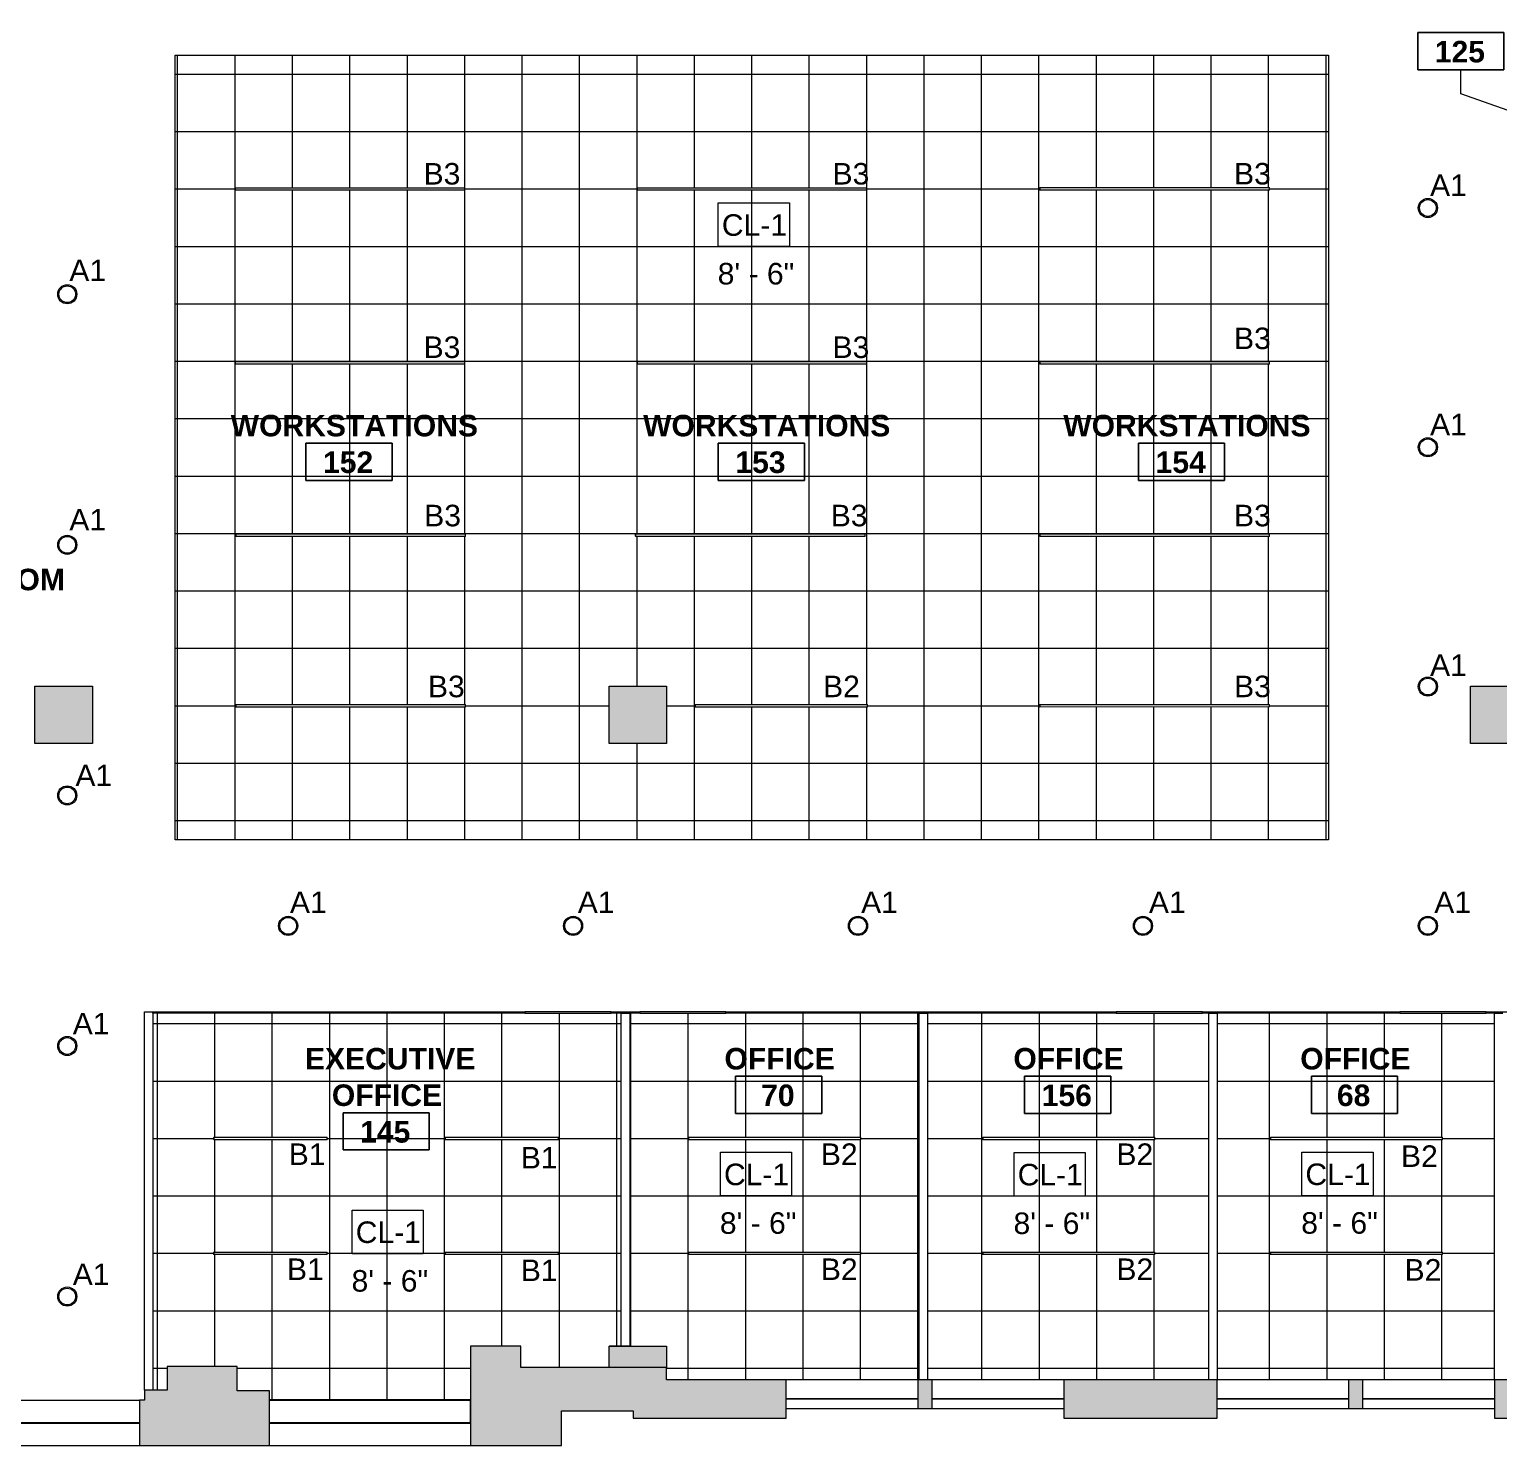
# Model space of a CAD drawing. Header units: inches. Extents: x 0 to 1865, y 0 to 1094.
# Drawn here: x 827 to 1441, y 0 to 592 of the extents above; entities that cross this region are included whole.
import ezdxf

# ---------------------------------------------------------------- set-up
doc = ezdxf.new("R2010")
doc.units = ezdxf.units.IN
doc.header["$MEASUREMENT"] = 0
for name, color, linetype, lineweight in [('A-AREA-IDEN', 2, 'Continuous', 9), ('A-CLNG', 13, 'Continuous', 13), ('A-CLNG-IDEN', 151, 'Continuous', 9), ('A-CLNG-PATT', 13, 'Continuous', 13), ('A-DETL', 90, 'Continuous', 9), ('A-DETL-GENF', 92, 'Continuous', 9), ('A-WALL', 113, 'Continuous', 13), ('CORE', 7, 'Continuous', 9), ('E-LITE-EQPM', 33, 'Continuous', 9), ('E-LITE-EQPM-IDEN', 33, 'Continuous', 9), ('I-WALL', 2, 'Continuous', 13), ('S-COLS', 52, 'Continuous', 13), ('Victor Bldg - 5th Floor_LINK_dwg', 8, 'Continuous', 9), ('WINDOWS', 7, 'Continuous', 9), ('WINDOWS SILL', 7, 'Continuous', 9)]:
    doc.layers.add(name, color=color, linetype=linetype, lineweight=lineweight)
doc.styles.add('Arial', font='arial.ttf', dxfattribs={"height": 9})
doc.styles.add('Swis721 Lt BT', font='swissl.ttf', dxfattribs={"height": 9})
doc.styles.add('Swis721 Lt BT_B', font='', dxfattribs={"height": 9})
doc.styles.get('Swis721 Lt BT_B').set_extended_font_data('Swis721 Lt BT', bold=True)

# ---------------------------------------------------------------- blocks, each defined once
blk = doc.blocks.new('Concrete-Rectangular-Column - 24_ X 24_-6973359-REFLECTED CEILING PLAN')
at = {"layer": 'S-COLS', "lineweight": 9}
blk.add_hatch(color=7, dxfattribs=at).paths.add_polyline_path([(12, -12), (12, 12), (-12, 12), (-12, -12)], flags=0)
at = {"layer": 'S-COLS', "color": 8, "lineweight": 20}
for p, q in [((-12, 12), (12, 12)), ((-12, -12), (-12, 12)), ((12, 12), (12, -12)), ((12, -12), (-12, -12))]:
    blk.add_line(p, q, dxfattribs=at)
blk = doc.blocks.new('Concrete-Rectangular-Column - 24_ X 24_-V2-REFLECTED CEILING PLAN')
at = {"layer": 'S-COLS', "lineweight": 9}
blk.add_hatch(color=7, dxfattribs=at).paths.add_polyline_path([(-12, 3.09), (12, 3.09), (12, 12), (-12, 12)], flags=0)
at = {"layer": 'S-COLS', "color": 8, "lineweight": 20}
for p, q in [((-12, 12), (12, 12)), ((-12, 3.09), (-12, 12)), ((12, 12), (12, 3.09))]:
    blk.add_line(p, q, dxfattribs=at)
blk = doc.blocks.new('Lighting fixture TBLS-HX-4-15-B-U-W - TBLS-HX-4-24-7815314-REFLECTED CEILING PLAN')
at = {"layer": 'E-LITE-EQPM'}
for p, q in [((-0.54, 23.67), (0.54, 23.67)), ((-0.54, 23.67), (-0.54, -23.67)), ((-0.47, 23.75), (0.47, 23.75)), ((-0.47, 23.75), (-0.47, 23.67)), ((0.47, 23.67), (0.47, 23.75)), ((0.54, -23.67), (0.54, 23.67)), ((0.54, -23.67), (-0.54, -23.67)), ((-0.47, -23.67), (-0.47, -23.75)), ((0.47, -23.75), (-0.47, -23.75)), ((0.47, -23.75), (0.47, -23.67))]:
    blk.add_line(p, q, dxfattribs=at)
blk = doc.blocks.new('Lighting fixture TBLS-HX-4-15-B-U-W - TBLS-HX-8-24-7856495-REFLECTED CEILING PLAN')
at = {"layer": 'E-LITE-EQPM'}
for p, q in [((-0.5375, 23.675), (0.5375, 23.675)), ((-0.5375, 23.675), (-0.5375, -72.325)), ((-0.46875, 23.753125), (0.46875, 23.753125)), ((-0.46875, 23.753125), (-0.46875, 23.675)), ((0.46875, 23.675), (0.46875, 23.753125)), ((0.5375, -72.325), (0.5375, 23.675)), ((0.5375, -72.325), (-0.5375, -72.325))]:
    blk.add_line(p, q, dxfattribs=at)
blk = doc.blocks.new('Lighting fixture TBLS-HX-4-15-B-U-W - TBLS-HX-4-24 - 6_-7900651-REFLECTED CEILING PLAN')
at = {"layer": 'E-LITE-EQPM'}
for p, q in [((-0.5375, 23.675), (0.5375, 23.675)), ((-0.5375, 23.675), (-0.5375, -48.325)), ((-0.46875, 23.753125), (0.46875, 23.753125)), ((-0.46875, 23.753125), (-0.46875, 23.675)), ((0.46875, 23.675), (0.46875, 23.753125)), ((0.5375, -48.325), (0.5375, 23.675)), ((0.5375, -48.325), (-0.5375, -48.325))]:
    blk.add_line(p, q, dxfattribs=at)
blk = doc.blocks.new('L-PENDANT_FOCAL POINT 3_5 CYLINDER - L-PENDANT_FOCAL POINT 3_5 CYLINDER-7826649-REFLECTED CEILING PLAN')
at = {"layer": 'E-LITE-EQPM'}
for radius in [4, 3.5]:
    blk.add_circle((-0.125, 0), radius, dxfattribs=at)
blk = doc.blocks.new('Victor Bldg - 5th Floor_LINK_dwg-6972324-REFLECTED CEILING PLAN')
at = {"layer": 'CORE'}
for p in [(1011, 17.5), (1011, 19)]:
    blk.add_line(p, (1011, 19.09), dxfattribs=at)
at = {"layer": 'CORE', "flags": 128}
for points in [[(1011, 19.09), (1011, 19), (1011, 0), (1011.06, 0)], [(1011.06, 9.62), (1011, 9.62), (1011, 19.09)]]:
    blk.add_lwpolyline(points, dxfattribs=at)
at = {"layer": 'WINDOWS'}
for p, q in [((1143, 19.75), (1198, 19.75)), ((1143, 19.5), (1198, 19.5)), ((1204, 19.75), (1259, 19.75)), ((1204, 19.5), (1259, 19.5)), ((1323.07, 19.75), (1378, 19.75)), ((1323.07, 19.5), (1378, 19.5)), ((1384, 19.75), (1439, 19.75)), ((1384, 19.5), (1439, 19.5)), ((788.75, 9.62), (872.75, 9.62)), ((788.75, 9.38), (872.75, 9.38)), ((927.06, 9.62), (1011, 9.62)), ((927.06, 9.38), (1011, 9.38))]:
    blk.add_line(p, q, dxfattribs=at)
at = {"layer": 'WINDOWS SILL'}
for p, q in [((927.06, 19), (1011, 19)), ((1143, 15.5), (1198, 15.5)), ((1204, 15.5), (1259, 15.5)), ((1323.07, 15.5), (1378, 15.5)), ((1384, 15.5), (1439, 15.5)), ((788.75, 0), (872.75, 0)), ((927.06, 0), (1011, 0))]:
    blk.add_line(p, q, dxfattribs=at)
blk = doc.blocks.new('Room Tag - Room Name and Number-3379422-REFLECTED CEILING PLAN')
at = {"layer": 'A-AREA-IDEN'}
for p, q in [((-0.1881, -0.1636), (-0.1881, -0.0018)), ((-0.1881, -0.0018), (0.1869, -0.0018)), ((0.1869, -0.0018), (-0.1881, -0.0018)), ((-0.1881, -0.0018), (-0.1881, -0.1636)), ((0.1869, -0.0018), (0.1869, -0.1636)), ((0.1869, -0.1636), (0.1869, -0.0018)), ((0.1869, -0.1636), (-0.1881, -0.1636)), ((-0.1881, -0.1636), (0.1869, -0.1636))]:
    blk.add_line(p, q, dxfattribs=at)

msp = doc.modelspace()

# ---------------------------------------------------------------- hatches: boundary and pattern name
at = {"layer": 'A-CLNG-PATT'}
h = msp.add_hatch(dxfattribs=at)
h.set_pattern_fill('FP_10', color=256, style=0, pattern_type=2)
h.set_pattern_definition([(180, (1104.616, 309.25), (3e-15, 24), []), (90, (1104.616, 309.25), (24, -1e-15), [])])
h.paths.add_polyline_path([(887.62, 253.25), (1369.62, 253.25), (1369.62, 581.25), (887.62, 581.25), (887.62, 268.02)], flags=0)
h.paths.add_polyline_path([(1093, 293.5), (1069, 293.5), (1069, 317.5), (1093, 317.5)], flags=0)
h.paths.add_polyline_path([(1104.94, 306.72), (1104.94, 309.8), (1176.94, 309.8), (1176.94, 308.73), (1104.94, 308.72)], flags=0)
h.paths.add_polyline_path([(912.95, 306.72), (912.95, 309.79), (1008.95, 309.79), (1008.95, 308.72), (912.95, 308.71)], flags=0)
h.paths.add_polyline_path([(1248.95, 306.72), (1248.95, 309.81), (1344.95, 309.82), (1344.95, 308.74), (1248.95, 308.73)], flags=0)
h.paths.add_polyline_path([(912.94, 379.84), (912.94, 381.13), (1008.94, 381.13), (1008.94, 380.06), (912.94, 380.05)], flags=0)
h.paths.add_polyline_path([(1079.94, 379.84), (1079.94, 381.13), (1175.94, 381.13), (1175.94, 380.06), (1079.94, 380.05)], flags=0)
h.paths.add_polyline_path([(1248.94, 379.84), (1248.94, 381.13), (1344.94, 381.13), (1344.94, 380.06), (1248.94, 380.05)], flags=0)
h.paths.add_polyline_path([(1080.69, 448.66), (1080.69, 453.13), (1176.69, 453.13), (1176.69, 452.06), (1080.69, 452.05)], flags=0)
h.paths.add_polyline_path([(1248.94, 448.66), (1248.94, 453.13), (1344.94, 453.13), (1344.94, 452.06), (1248.94, 452.05)], flags=0)
h.paths.add_polyline_path([(912.69, 448.66), (912.69, 453.13), (1008.69, 453.13), (1008.69, 452.06), (912.69, 452.05)], flags=0)
h.paths.add_polyline_path([(1248.94, 521.77), (1248.94, 525.81), (1344.94, 525.82), (1344.94, 524.74), (1248.94, 524.73)], flags=0)
h.paths.add_polyline_path([(912.69, 521.77), (912.69, 525.79), (1008.69, 525.79), (1008.69, 524.72), (912.69, 524.71)], flags=0)
h.paths.add_polyline_path([(1080.69, 521.77), (1080.69, 525.8), (1176.69, 525.8), (1176.69, 524.73), (1080.69, 524.72)], flags=0)
h = msp.add_hatch(dxfattribs=at)
h.set_pattern_fill('FP_4', color=256, style=0, pattern_type=2)
h.set_pattern_definition([(0, (1264.156, 104.375), (0, -24), []), (270, (1264.156, 104.375), (-24, -1e-15), [])])
h.paths.add_polyline_path([(1011.06, 19.09), (1011.06, 41.59), (1032.06, 41.59), (1032.06, 32.59), (1069, 32.59), (1069, 41.59), (1074.06, 41.59), (1074.06, 180.75), (878.25, 180.75), (878.25, 23.12), (884.25, 23.12), (884.25, 33.12), (913.5, 33.12), (913.5, 22.84), (927.06, 22.84), (927.06, 19.09), (928.21, 19.09)], flags=0)
h.paths.add_polyline_path([(903.73, 78.77), (903.73, 80.91), (951.08, 80.91), (951.08, 79.84), (903.73, 79.84)], flags=0)
h.paths.add_polyline_path([(1045.27, 79.84), (1000.48, 79.84), (1000.48, 80.92), (1047.83, 80.92), (1047.83, 79.84)], flags=0)
h.paths.add_polyline_path([(928.75, 127.84), (903.73, 127.84), (903.73, 128.91), (951.08, 128.91), (951.08, 127.84), (935.52, 127.84)], flags=0)
h.paths.add_polyline_path([(1016, 127.84), (1000.48, 127.84), (1000.48, 128.91), (1047.83, 128.91), (1047.83, 127.84), (1023.32, 127.84)], flags=0)
h = msp.add_hatch(dxfattribs=at)
h.set_pattern_fill('FP_15', color=256, style=0, pattern_type=2)
h.set_pattern_definition([(90, (1126.03, 104.375), (24, -1e-15), []), (0, (1126.03, 104.375), (0, -24), [])])
h.paths.add_polyline_path([(1093, 27.5), (1198.5, 27.5), (1198.5, 180.75), (1077.56, 180.75), (1077.56, 41.5), (1093, 41.5), (1093, 32.59)], flags=0)
h.paths.add_polyline_path([(1147.7, 79.84), (1102.14, 79.84), (1102.14, 80.91), (1174.14, 80.91), (1174.14, 79.84), (1155.02, 79.84)], flags=0)
h.paths.add_polyline_path([(1118.43, 127.84), (1102.14, 127.84), (1102.14, 128.91), (1174.14, 128.91), (1174.14, 127.84), (1125.75, 127.84)], flags=0)
h = msp.add_hatch(dxfattribs=at)
h.set_pattern_fill('FP_16', color=256, style=0, pattern_type=2)
h.set_pattern_definition([(90, (1272.787, 104.375), (24, -1e-15), []), (0, (1272.787, 104.375), (0, -24), [])])
h.paths.add_polyline_path([(1202, 27.5), (1319.57, 27.5), (1319.57, 180.75), (1202, 180.73), (1202, 61.57)], flags=0)
h.paths.add_polyline_path([(1250.13, 79.84), (1225.11, 79.84), (1225.11, 80.91), (1297.11, 80.91), (1297.11, 79.84), (1257.45, 79.84)], flags=0)
h.paths.add_polyline_path([(1250.13, 127.84), (1225.11, 127.84), (1225.11, 128.91), (1297.11, 128.91), (1297.11, 127.84), (1257.45, 127.84)], flags=0)
h = msp.add_hatch(dxfattribs=at)
h.set_pattern_fill('FP_17', color=256, style=0, pattern_type=2)
h.set_pattern_definition([(270, (1393.037, 104.375), (-24, -1e-15), []), (180, (1393.037, 104.375), (-3e-15, 24), [])])
h.paths.add_polyline_path([(1378, 27.5), (1439, 27.5), (1439, 180.75), (1323.07, 180.75), (1323.07, 27.5)], flags=0)
h.paths.add_polyline_path([(1352.56, 79.84), (1345.36, 79.84), (1345.36, 80.91), (1417.36, 80.91), (1417.36, 79.84), (1359.88, 79.84)], flags=0)
h.paths.add_polyline_path([(1381.83, 127.84), (1345.36, 127.84), (1345.36, 128.91), (1417.36, 128.91), (1417.36, 127.84), (1389.14, 127.84)], flags=0)
at = {"layer": 'A-DETL-GENF'}
h = msp.add_hatch(color=7, dxfattribs=at)
h.paths.add_polyline_path([(510.25, 0), (512.25, 0), (512.25, 23.12), (510.25, 23.12), (510.25, 26.12), (479.25, 26.12), (479.25, 23.12), (411, 23.12), (411, 4), (418, 4), (418, 0), (479.25, 0)], flags=0)
h.paths.add_polyline_path([(596.25, 0), (650.5, 0), (650.5, 23.12), (648.25, 23.12), (648.25, 33.12), (614, 33.12), (614, 23.12), (596.25, 23.12), (596.25, 19)], flags=0)
h.paths.add_polyline_path([(280, 0), (338, 0), (338, 4), (349.13, 4), (349.13, 23.12), (273, 23.12), (273, 4), (280, 4)], flags=0)
h.paths.add_polyline_path([(200, 0), (200, 4), (211.12, 4), (211.12, 23.12), (135, 23.12), (135, 4), (142, 4), (142, 0), (150.84, 0)], flags=0)
h.paths.add_polyline_path([(751.25, 0), (788.75, 0), (788.75, 23.12), (780.88, 23.12), (780.88, 56), (751.25, 56), (751.25, 23.12), (734.5, 23.12), (734.5, 0)], flags=0)
h.paths.add_polyline_path([(1049, 0), (1049, 14.5), (1079, 14.5), (1079, 11.5), (1143, 11.5), (1143, 27.5), (1093, 27.5), (1093, 32.59), (1032.06, 32.59), (1032.06, 41.59), (1011.06, 41.59), (1011.06, 0), (1045.27, 0)], flags=0)
h.paths.add_polyline_path([(34.12, 0), (62, 0), (62, 4), (69, 4), (69, 23.12), (22.13, 23.12), (22.13, 74.5), (4, 74.5), (4, 66), (0, 66), (0, 0), (22.13, 0)], flags=0)
h.paths.add_polyline_path([(913.5, 0), (927.06, 0), (927.06, 22.84), (913.5, 22.84), (913.5, 33.12), (884.25, 33.12), (884.25, 23.12), (874.75, 23.12), (874.75, 19), (872.75, 19), (872.75, 0), (885.6, 0)], flags=0)
h.paths.add_polyline_path([(1439, 11.5), (1503, 11.5), (1503, 27.5), (1439, 27.5), (1439, 24.53)], flags=0)
h.paths.add_polyline_path([(1319.57, 11.5), (1323.07, 11.5), (1323.07, 27.5), (1259, 27.5), (1259, 11.5), (1279.4, 11.5)], flags=0)
h.paths.add_polyline_path([(1863, 11.5), (1863, 27.5), (1799, 27.5), (1799, 11.5), (1843, 11.5)], flags=0)
h.paths.add_polyline_path([(1640.06, 11.5), (1683, 11.5), (1683, 27.5), (1619, 27.5), (1619, 11.5), (1632.24, 11.5)], flags=0)
h.paths.add_polyline_path([(1564, 15.5), (1564, 27.5), (1558, 27.5), (1558, 15.5)], flags=0)
h.paths.add_polyline_path([(1204, 15.5), (1204, 27.5), (1198, 27.5), (1198, 15.5), (1202, 15.5)], flags=0)
h.paths.add_polyline_path([(1378, 15.5), (1384, 15.5), (1384, 27.5), (1378, 27.5)], flags=0)
h.paths.add_polyline_path([(1738, 15.5), (1744, 15.5), (1744, 27.5), (1738, 27.5)], flags=0)
h.paths.add_polyline_path([(4, 123.5), (22.13, 123.5), (22.13, 170.37), (34.12, 170.37), (34.12, 224.5), (12, 224.5), (12, 212.5), (0, 212.5), (0, 132), (4, 132), (4, 130.39)], flags=0)
h.paths.add_polyline_path([(34.12, 310.5), (34.12, 392.5), (12, 392.5), (12, 380.5), (3.5, 380.5), (3.5, 322.5), (12, 322.5), (12, 310.5), (30.13, 310.5)], flags=0)
h.paths.add_polyline_path([(12, 478.5), (34.12, 478.5), (34.12, 560.5), (12, 560.5), (12, 548.5), (3.5, 548.5), (3.5, 490.5), (12, 490.5)], flags=0)
h.paths.add_polyline_path([(34.12, 646.5), (34.12, 728.5), (12, 728.5), (12, 716.5), (3.5, 716.5), (3.5, 658.5), (12, 658.5), (12, 646.5), (30.13, 646.5)], flags=0)
h.paths.add_polyline_path([(30.13, 814.5), (34.12, 814.5), (34.12, 896.5), (12, 896.5), (12, 884.5), (3.5, 884.5), (3.5, 826.5), (12, 826.5), (12, 814.5)], flags=0)
h.paths.add_polyline_path([(12, 982.5), (34.12, 982.5), (34.12, 1064.5), (12, 1064.5), (12, 1052.5), (3.5, 1052.5), (3.5, 994.5), (12, 994.5)], flags=0)

# ---------------------------------------------------------------- linework, layer by layer
at = {"layer": 'A-AREA-IDEN'}
for p, q in [((1424.99, 565.09), (1424.99, 575.07)), ((1463.14, 551.55), (1424.99, 565.09))]:
    msp.add_line(p, q, dxfattribs=at)
at = {"layer": 'A-CLNG'}
for p, q in [((887.62, 253.25), (887.62, 581.25)), ((887.62, 581.25), (1369.62, 581.25)), ((1369.62, 581.25), (1369.62, 253.25)), ((1369.62, 253.25), (887.62, 253.25)), ((1069, 41.59), (1069, 41.5)), ((1074.06, 41.59), (1069, 41.59)), ((1077.56, 41.5), (1077.56, 41.59)), ((1198, 27.5), (1143, 27.5)), ((1259, 27.5), (1204, 27.5)), ((1378, 27.5), (1323.07, 27.5)), ((1439, 27.5), (1384, 27.5)), ((788.75, 19), (872.75, 19)), ((1011.06, 19.09), (927.06, 19.09))]:
    msp.add_line(p, q, dxfattribs=at)
at = {"layer": 'A-CLNG-IDEN', "flags": 128}
for points in [[(1114.58, 519.43), (1144.34, 519.43), (1144.34, 501.2), (1114.58, 501.2)], [(1115.49, 122.61), (1145.25, 122.61), (1145.25, 104.38), (1115.49, 104.38)], [(1238.24, 122.52), (1268, 122.52), (1268, 104.28), (1238.24, 104.28)], [(1358.49, 122.66), (1388.25, 122.66), (1388.25, 104.43), (1358.49, 104.43)], [(961.56, 98.45), (991.31, 98.45), (991.31, 80.21), (961.56, 80.21)]]:
    msp.add_lwpolyline(points, close=True, dxfattribs=at)
at = {"layer": 'A-DETL'}
for p, q in [((1032.06, 41.59), (1011.06, 41.59)), ((1011.06, 41.59), (1011.06, 0)), ((1032.06, 32.59), (1032.06, 41.59)), ((913.5, 33.12), (884.25, 33.12)), ((884.25, 33.12), (884.25, 23.12)), ((913.5, 22.84), (913.5, 33.12)), ((1093, 32.59), (1032.06, 32.59)), ((1093, 27.5), (1093, 32.59)), ((1143, 27.5), (1093, 27.5)), ((1143, 11.5), (1143, 27.5)), ((1204, 27.5), (1198, 27.5)), ((1198, 27.5), (1198, 15.5)), ((1204, 15.5), (1204, 27.5)), ((1323.07, 27.5), (1259, 27.5)), ((1259, 27.5), (1259, 11.5)), ((1323.07, 11.5), (1323.07, 27.5)), ((1384, 27.5), (1378, 27.5)), ((1378, 27.5), (1378, 15.5)), ((1384, 15.5), (1384, 27.5)), ((1503, 27.5), (1439, 27.5)), ((1439, 27.5), (1439, 11.5)), ((872.75, 19), (872.75, 0)), ((874.75, 19), (872.75, 19)), ((884.25, 23.12), (874.75, 23.12)), ((874.75, 23.12), (874.75, 19)), ((927.06, 22.84), (913.5, 22.84)), ((927.06, 0), (927.06, 22.84)), ((1049, 0), (1049, 14.5)), ((1049, 14.5), (1079, 14.5)), ((1079, 14.5), (1079, 11.5)), ((1198, 15.5), (1204, 15.5)), ((1378, 15.5), (1384, 15.5)), ((1079, 11.5), (1143, 11.5)), ((1259, 11.5), (1323.07, 11.5)), ((1439, 11.5), (1503, 11.5)), ((872.75, 0), (927.06, 0)), ((1011.06, 0), (1049, 0))]:
    msp.add_line(p, q, dxfattribs=at)
at = {"layer": 'A-WALL'}
for p, q in [((878.25, 180.75), (878.25, 181.25)), ((1074.06, 180.75), (1077.56, 180.75)), ((1198.5, 180.75), (1202, 180.75)), ((1319.57, 180.75), (1323.07, 180.75)), ((1439, 180.75), (1442.5, 180.75))]:
    msp.add_line(p, q, dxfattribs=at)
at = {"layer": 'I-WALL'}
for p, q in [((874.75, 181.25), (1033.81, 181.25)), ((874.75, 23.12), (874.75, 181.25)), ((1033.81, 180.75), (878.25, 180.75)), ((878.25, 180.75), (878.25, 23.12)), ((1033.81, 181.25), (1033.81, 180.75)), ((1069.81, 181.25), (1081.81, 181.25)), ((1069.81, 180.75), (1069.81, 181.25)), ((1074.06, 180.75), (1069.81, 180.75)), ((1074.06, 41.59), (1074.06, 180.75)), ((1077.56, 180.75), (1077.56, 41.59)), ((1081.81, 180.75), (1077.56, 180.75)), ((1081.81, 181.25), (1081.81, 180.75)), ((1117.81, 181.25), (1280.95, 181.25)), ((1117.81, 180.75), (1117.81, 181.25)), ((1198.5, 180.75), (1117.81, 180.75)), ((1198.5, 27.5), (1198.5, 180.75)), ((1280.95, 180.75), (1202, 180.75)), ((1202, 180.75), (1202, 27.5)), ((1280.95, 181.25), (1280.95, 180.75)), ((1316.95, 181.25), (1399.49, 181.25)), ((1316.95, 180.75), (1316.95, 181.25)), ((1319.57, 180.75), (1316.95, 180.75)), ((1319.57, 27.5), (1319.57, 180.75)), ((1323.07, 180.75), (1323.07, 27.5)), ((1399.49, 180.75), (1323.07, 180.75)), ((1399.49, 181.25), (1399.49, 180.75)), ((1435.49, 181.25), (1446.75, 181.25)), ((1435.49, 180.75), (1435.49, 181.25)), ((1439, 180.75), (1435.49, 180.75)), ((1439, 27.5), (1439, 180.75)), ((1077.56, 41.59), (1074.06, 41.59))]:
    msp.add_line(p, q, dxfattribs=at)
at = {"layer": 'I-WALL', "lineweight": 9}
for p, q in [((1069.81, 181.25), (1033.81, 181.25)), ((1033.81, 180.75), (1069.81, 180.75)), ((1117.81, 181.25), (1081.81, 181.25)), ((1081.81, 180.75), (1117.81, 180.75)), ((1316.95, 181.25), (1280.95, 181.25)), ((1280.95, 180.75), (1316.95, 180.75)), ((1435.49, 181.25), (1399.49, 181.25)), ((1399.49, 180.75), (1435.49, 180.75))]:
    msp.add_line(p, q, dxfattribs=at)

# ---------------------------------------------------------------- block references
at = {"layer": 'A-AREA-IDEN', "xscale": 95.99999999999994, "yscale": 95.99999999999994, "zscale": 95.99999999999994}
for p in [(1424.98, 590.78), (960.3, 419.17), (1132.66, 419.17), (1308.29, 419.17), (1139.91, 154.54), (1260.68, 154.54), (1380.56, 154.54), (975.82, 139.27)]:
    msp.add_blockref('Room Tag - Room Name and Number-3379422-REFLECTED CEILING PLAN', p, dxfattribs=at)
at = {"layer": 'E-LITE-EQPM', "extrusion": (0, 0, -1)}
for name, p, rotation in [('Lighting fixture TBLS-HX-4-15-B-U-W - TBLS-HX-8-24-7856495-REFLECTED CEILING PLAN', (-936.36, 525.25), 269.9959429688429), ('Lighting fixture TBLS-HX-4-15-B-U-W - TBLS-HX-8-24-7856495-REFLECTED CEILING PLAN', (-1104.36, 525.26), 269.9959429688429), ('Lighting fixture TBLS-HX-4-15-B-U-W - TBLS-HX-8-24-7856495-REFLECTED CEILING PLAN', (-1272.61, 525.27), 269.9959429688429), ('Lighting fixture TBLS-HX-4-15-B-U-W - TBLS-HX-8-24-7856495-REFLECTED CEILING PLAN', (-936.37, 452.59), 269.9959429688429), ('Lighting fixture TBLS-HX-4-15-B-U-W - TBLS-HX-8-24-7856495-REFLECTED CEILING PLAN', (-1104.37, 452.59), 269.9959429688429), ('Lighting fixture TBLS-HX-4-15-B-U-W - TBLS-HX-8-24-7856495-REFLECTED CEILING PLAN', (-1272.62, 452.59), 269.9959429688429), ('Lighting fixture TBLS-HX-4-15-B-U-W - TBLS-HX-8-24-7856495-REFLECTED CEILING PLAN', (-936.62, 380.59), 269.9959429688429), ('Lighting fixture TBLS-HX-4-15-B-U-W - TBLS-HX-8-24-7856495-REFLECTED CEILING PLAN', (-1103.62, 380.59), 269.9959429688429), ('Lighting fixture TBLS-HX-4-15-B-U-W - TBLS-HX-8-24-7856495-REFLECTED CEILING PLAN', (-1272.62, 380.59), 269.9959429688429), ('Lighting fixture TBLS-HX-4-15-B-U-W - TBLS-HX-8-24-7856495-REFLECTED CEILING PLAN', (-936.62, 309.25), 269.9959429688429), ('Lighting fixture TBLS-HX-4-15-B-U-W - TBLS-HX-4-24 - 6_-7900651-REFLECTED CEILING PLAN', (-1128.62, 309.26), 269.9959429688429), ('Lighting fixture TBLS-HX-4-15-B-U-W - TBLS-HX-8-24-7856495-REFLECTED CEILING PLAN', (-1272.63, 309.27), 269.9959429688429), ('Lighting fixture TBLS-HX-4-15-B-U-W - TBLS-HX-4-24-7815314-REFLECTED CEILING PLAN', (-927.4, 128.37), 269.9999999999999), ('Lighting fixture TBLS-HX-4-15-B-U-W - TBLS-HX-4-24-7815314-REFLECTED CEILING PLAN', (-1024.16, 128.37), 269.9999999999999), ('Lighting fixture TBLS-HX-4-15-B-U-W - TBLS-HX-4-24 - 6_-7900651-REFLECTED CEILING PLAN', (-1125.81, 128.37), 269.9999999999999), ('Lighting fixture TBLS-HX-4-15-B-U-W - TBLS-HX-4-24 - 6_-7900651-REFLECTED CEILING PLAN', (-1248.79, 128.37), 269.9999999999999), ('Lighting fixture TBLS-HX-4-15-B-U-W - TBLS-HX-4-24 - 6_-7900651-REFLECTED CEILING PLAN', (-1369.04, 128.37), 269.9999999999999), ('Lighting fixture TBLS-HX-4-15-B-U-W - TBLS-HX-4-24-7815314-REFLECTED CEILING PLAN', (-927.41, 80.37), 269.9966477428919), ('Lighting fixture TBLS-HX-4-15-B-U-W - TBLS-HX-4-24-7815314-REFLECTED CEILING PLAN', (-1024.16, 80.38), 269.9999999999999), ('Lighting fixture TBLS-HX-4-15-B-U-W - TBLS-HX-4-24 - 6_-7900651-REFLECTED CEILING PLAN', (-1125.81, 80.37), 269.9999999999999), ('Lighting fixture TBLS-HX-4-15-B-U-W - TBLS-HX-4-24 - 6_-7900651-REFLECTED CEILING PLAN', (-1248.79, 80.37), 269.9999999999999), ('Lighting fixture TBLS-HX-4-15-B-U-W - TBLS-HX-4-24 - 6_-7900651-REFLECTED CEILING PLAN', (-1369.04, 80.37), 269.9999999999999)]:
    msp.add_blockref(name, p, dxfattribs=dict(at, rotation=rotation))
at = {"layer": 'E-LITE-EQPM'}
for p in [(1411.31, 517.32), (842.62, 481.25), (1411.31, 417.29), (842.62, 376.52), (1411.31, 317.27), (842.62, 271.78), (934.94, 217.25), (1054.03, 217.25), (1173.12, 217.25), (1292.22, 217.25), (1411.31, 217.25), (842.62, 167.05), (842.62, 62.31)]:
    msp.add_blockref('L-PENDANT_FOCAL POINT 3_5 CYLINDER - L-PENDANT_FOCAL POINT 3_5 CYLINDER-7826649-REFLECTED CEILING PLAN', p, dxfattribs=at)
at = {"layer": 'S-COLS', "lineweight": 9}
for name, p in [('Concrete-Rectangular-Column - 24_ X 24_-6973359-REFLECTED CEILING PLAN', (841, 305.5)), ('Concrete-Rectangular-Column - 24_ X 24_-6973359-REFLECTED CEILING PLAN', (1081, 305.5)), ('Concrete-Rectangular-Column - 24_ X 24_-6973359-REFLECTED CEILING PLAN', (1441, 305.5)), ('Concrete-Rectangular-Column - 24_ X 24_-V2-REFLECTED CEILING PLAN', (1081, 29.5))]:
    msp.add_blockref(name, p, dxfattribs=at)
at = {"layer": 'Victor Bldg - 5th Floor_LINK_dwg', "color": 7}
msp.add_blockref('Victor Bldg - 5th Floor_LINK_dwg-6972324-REFLECTED CEILING PLAN', (0, 0), dxfattribs=at)

# ---------------------------------------------------------------- texts
at = {"layer": 'A-AREA-IDEN', "char_height": 9, "attachment_point": 1, "style": 'Swis721 Lt BT_B'}
for s, insert, width in [('125', (1414.07, 587.16), 25.452), ('WORKSTATIONS', (910.8, 430.85), 119.685), ('WORKSTATIONS', (1083.16, 430.85), 119.685), ('WORKSTATIONS', (1258.79, 430.85), 119.685), ('152', (949.39, 415.55), 25.452), ('153', (1121.75, 415.55), 25.452), ('154', (1297.38, 415.55), 25.452), ('BREAK ROOM', (754.21, 366.53), 102.414), ('EXECUTIVE', (941.83, 166.22), 82.113), ('OFFICE', (1117.17, 166.22), 54.843), ('OFFICE', (1237.94, 166.22), 54.843), ('OFFICE', (1357.82, 166.22), 54.843), ('OFFICE', (953.08, 150.97), 54.843), ('70', (1132.51, 150.92), 16.968), ('156', (1249.77, 150.92), 25.452), ('68', (1373.16, 150.92), 16.968), ('145', (964.9, 135.65), 25.452)]:
    msp.add_mtext(s, dxfattribs=dict(at, insert=insert, width=width))
at = {"layer": 'A-CLNG-IDEN', "char_height": 9, "attachment_point": 1, "style": 'Swis721 Lt BT'}
for s, insert, width in [('CL-1', (1116.08, 514.68), 32.118), ('8\' - 6"', (1114.35, 494.35), 36.36), ('CL-1', (1116.99, 117.86), 32.118), ('CL-1', (1239.74, 117.77), 32.118), ('CL-1', (1359.99, 117.91), 32.118), ('CL-1', (963.06, 93.7), 32.118), ('8\' - 6"', (1115.25, 97.53), 36.36), ('8\' - 6"', (1238, 97.44), 36.36), ('8\' - 6"', (1358.25, 97.58), 36.36), ('8\' - 6"', (961.32, 73.37), 36.36)]:
    msp.add_mtext(s, dxfattribs=dict(at, insert=insert, width=width))
at = {"layer": 'E-LITE-EQPM-IDEN', "char_height": 9, "width": 18.786, "attachment_point": 1, "style": 'Arial'}
for s, insert in [('B3', (991.42, 536.11)), ('B3', (1162.35, 536.12)), ('B3', (1330.16, 536.14)), ('A1', (1412.1, 531.32)), ('A1', (843.35, 495.73)), ('B3', (1330.16, 467.32)), ('B3', (991.42, 463.62)), ('B3', (1162.36, 463.62)), ('A1', (1412.1, 431.34)), ('B3', (991.67, 393.26)), ('B3', (1161.61, 393.26)), ('B3', (1330.16, 393.26)), ('A1', (843.35, 391.52)), ('A1', (1412.1, 330.74)), ('B3', (993.24, 321.81)), ('B2', (1158.39, 321.83)), ('B3', (1330.17, 321.83)), ('A1', (845.91, 284.65)), ('A1', (935.56, 231.59)), ('A1', (1055.86, 231.59)), ('A1', (1174.3, 231.59)), ('A1', (1294.58, 231.59)), ('A1', (1413.85, 231.59)), ('A1', (844.78, 180.87)), ('B1', (935.06, 126.31)), ('B1', (1032.06, 124.85)), ('B2', (1157.47, 126.31)), ('B2', (1281, 126.31)), ('B2', (1399.95, 125.49)), ('A1', (844.78, 76.07)), ('B1', (934.31, 78.22)), ('B1', (1032.06, 77.78)), ('B2', (1157.47, 78.22)), ('B2', (1281, 78.22)), ('B2', (1401.44, 77.96))]:
    msp.add_mtext(s, dxfattribs=dict(at, insert=insert))

doc.saveas('drawing.dxf')
